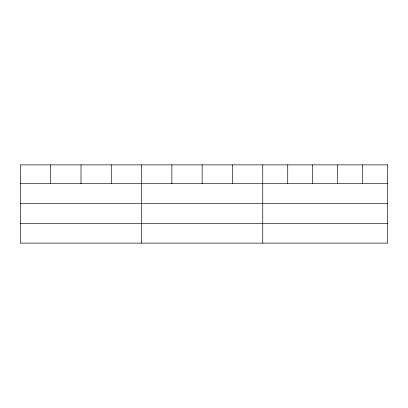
<?xml version="1.0" encoding="UTF-8"?>
<svg xmlns="http://www.w3.org/2000/svg" width="408" height="408" viewBox="0 0 408 408"><rect width="100%" height="100%" fill="white"/><g stroke="black" fill="none" stroke-linecap="round" stroke-linejoin="round"><path stroke-width="0.61" d="M20.4 183.707L387.6 183.707M20.4 203.311L387.6 203.311M20.4 223.513L387.6 223.513M362.63 164.883L362.63 183.707M337.661 164.883L337.661 183.707M312.691 164.883L312.691 183.707M287.722 164.883L287.722 183.707M262.752 164.883L262.752 243.117M232.458 164.883L232.458 183.707M202.164 164.883L202.164 183.707M171.87 164.883L171.87 183.707M141.576 164.883L141.576 243.117M111.282 164.883L111.282 183.707M80.988 164.883L80.988 183.707M50.694 164.883L50.694 183.707M387.6 164.883L20.4 164.883L20.4 243.117L387.6 243.117L387.6 164.883"/></g></svg>
